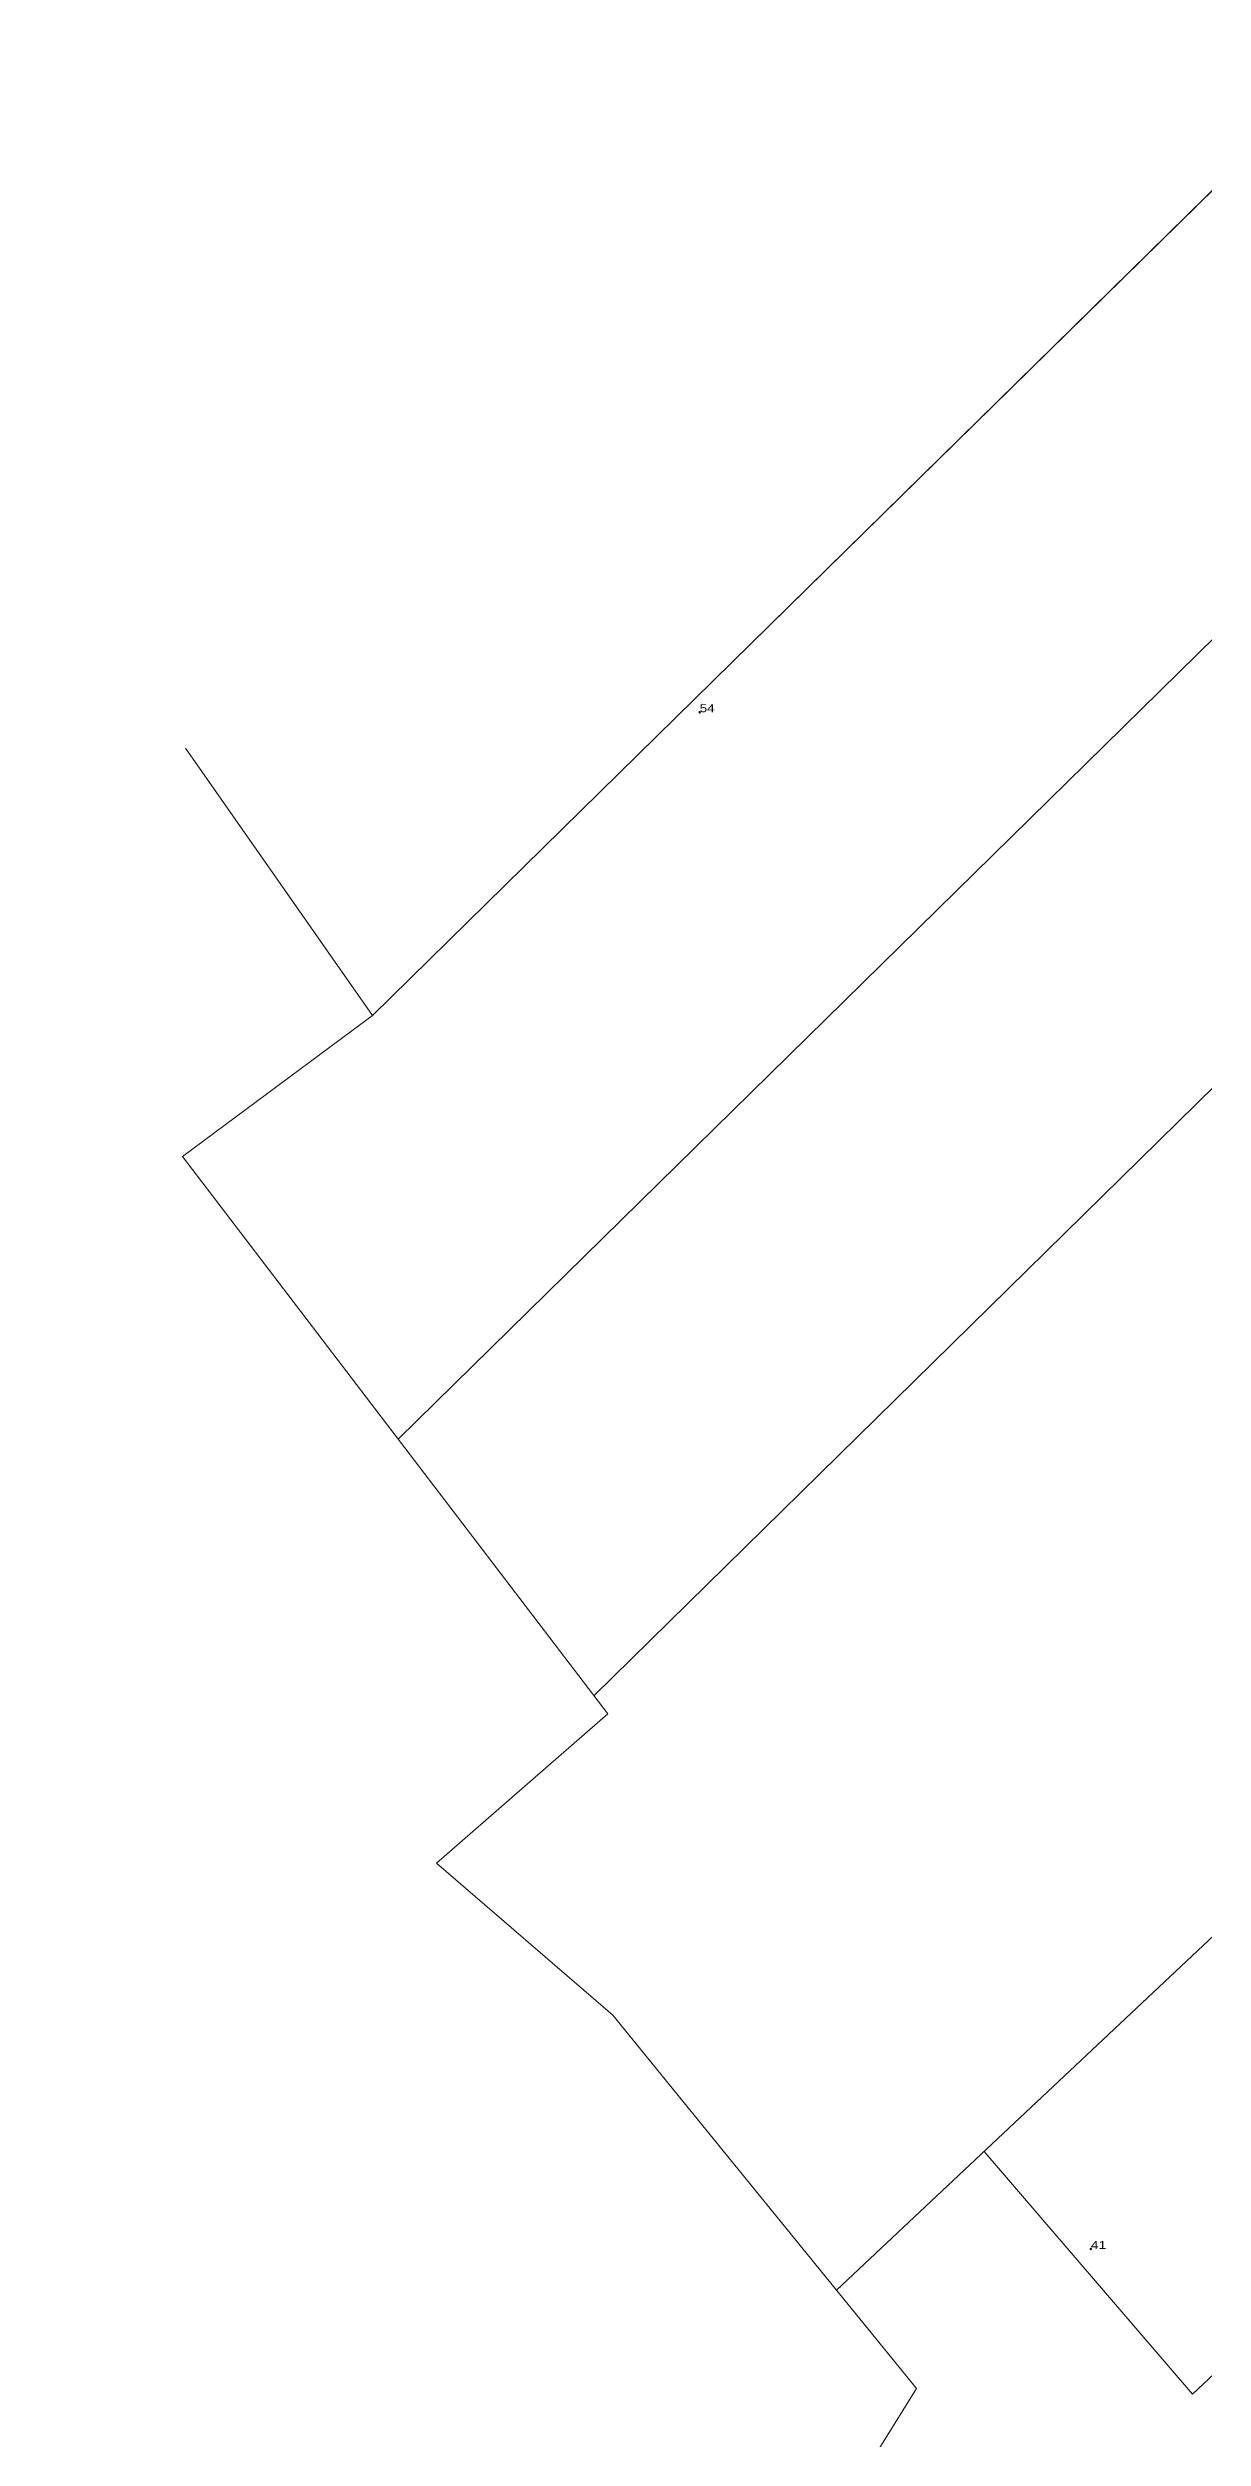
# Model space of a CAD drawing. Header units: metres. Extents: x 551388 to 551474, y 1840867 to 1840977.
# Drawn here: x 551392.6 to 551421.5, y 1840907.9 to 1840967.7 of the extents above; entities that cross this region are included whole.
import ezdxf

# ---------------------------------------------------------------- set-up
doc = ezdxf.new("R2010")
doc.units = ezdxf.units.M
doc.header["$LTSCALE"] = 0.08
doc.header["$PDMODE"] = 32
doc.header["$PDSIZE"] = 0.04
for name, color, linetype, lineweight in [('10', 7, 'Continuous', 13), ('2', 7, 'Continuous', 13), ('32', 7, 'Continuous', 13), ('7', 7, 'Continuous', 13)]:
    doc.layers.add(name, color=color, linetype=linetype, lineweight=lineweight)
doc.layers.add('12', color=7, linetype='Continuous')

msp = doc.modelspace()

# ---------------------------------------------------------------- linework, layer by layer
at = {"layer": '10'}
for p, q in [((551430.81, 1840961.79), (551401.4, 1840932.91)), ((551435.66, 1840955.34), (551406.29, 1840926.49)), ((551396.08, 1840950.18), (551400.76, 1840943.5)), ((551444.05, 1840941.42), (551412.36, 1840911.63)), ((551450.01, 1840936.04), (551421.26, 1840909.03))]:
    msp.add_line(p, q, dxfattribs=at)
for points in [[(551425.39, 1840967.69), (551400.76, 1840943.5), (551396.01, 1840939.97)], [(551396.01, 1840939.97), (551406.64, 1840926.04), (551402.36, 1840922.31)], [(551392.64, 1840874.22), (551414.36, 1840909.17), (551406.77, 1840918.51), (551402.36, 1840922.31)]]:
    msp.add_lwpolyline(points, dxfattribs=at)
at = {"layer": '2'}
msp.add_line((551425.39, 1840967.69), (551409.74, 1840952.32), dxfattribs=at)
msp.add_line((551425.39, 1840967.69), (551409.74, 1840952.32), dxfattribs=at)
at = {"layer": '32'}
msp.add_line((551416.05, 1840915.1), (551421.26, 1840909.03), dxfattribs=at)
at = {"layer": '7'}
for p in [(551408.94, 1840951.08), (551418.72, 1840912.66)]:
    msp.add_point(p, dxfattribs=at)

# ---------------------------------------------------------------- texts
at = {"layer": '12'}
for s, width, p in [('54', 1.25, (551408.94, 1840951.08)), ('41', 1.3, (551418.72, 1840912.66))]:
    msp.add_text(s, height=0.2, dxfattribs=dict(at, width=width)).set_placement(p)

doc.saveas('drawing.dxf')
